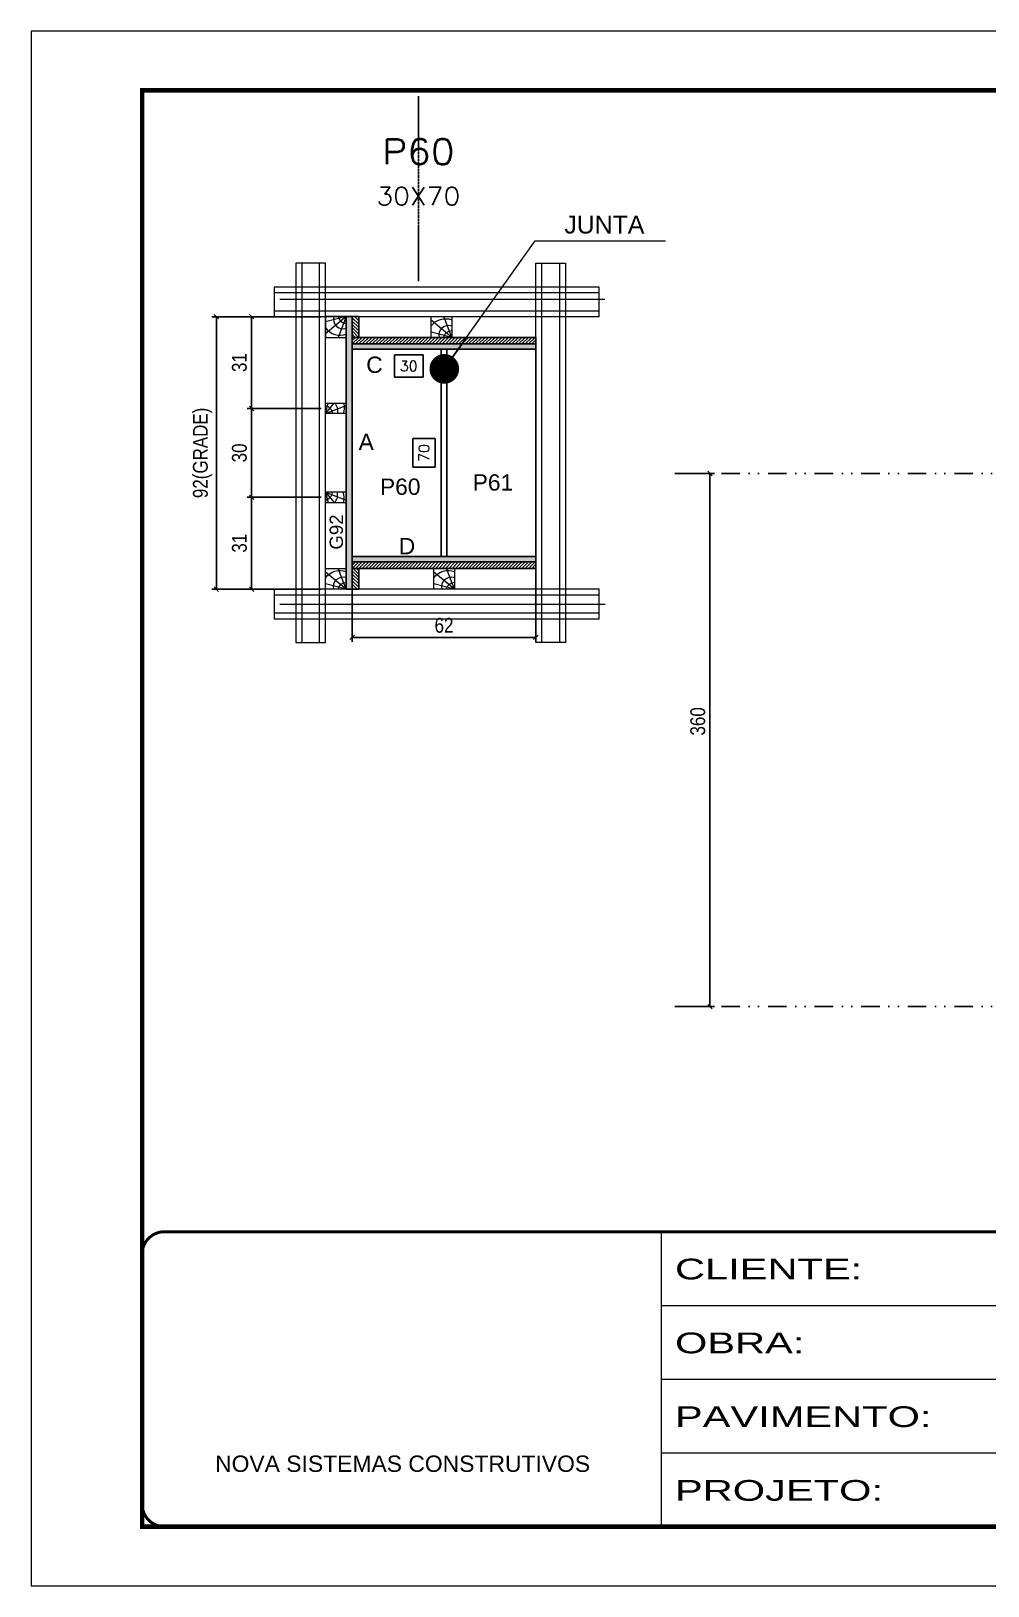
# Model space of a CAD drawing. Extents: x 2949 to 9203, y -16089 to 12527.
# Drawn here: x 6133 to 6779, y -3455 to -2405 of the extents above; entities that cross this region are included whole.
import ezdxf
from ezdxf.enums import TextEntityAlignment as Align

# ---------------------------------------------------------------- set-up
doc = ezdxf.new("R2010")
doc.units = 0
for name, pattern in [('CONTINUO', [0]), ('DASHED', [0.75, 0.5, -0.25]), ('DIVIDE2', [0.625, 0.25, -0.125, 0, -0.125, 0, -0.125]), ('HIDDEN', [0.375, 0.25, -0.125])]:
    doc.linetypes.add(name, pattern=pattern)
for name, color, linetype in [('CHAPA', 1, 'Continuous'), ('COTA', 241, 'Continuous'), ('cotas', 4, 'Continuous'), ('MEIO_PONT', 93, 'Continuous'), ('Nível', 160, 'Continuous'), ('Painéis', 200, 'Continuous'), ('SARRAFO', 251, 'Continuous'), ('Texto de Titulo', 7, 'Continuous'), ('Texto Qtd Sarr', 242, 'Continuous'), ('TEXTO_GERAL', 7, 'Continuous')]:
    doc.layers.add(name, color=color, linetype=linetype)
for name, color, linetype, lineweight in [('Folhas', 255, 'Continuous', 9), ('Hachura', 251, 'Continuous', 9), ('Madeira', 126, 'Continuous', 18), ('Perfil Metálico', 224, 'Continuous', 18), ('SARRAFO DE PRESSAO', 251, 'DASHED', 9), ('Texto Seção', 7, 'Continuous', 15)]:
    doc.layers.add(name, color=color, linetype=linetype, lineweight=lineweight)
doc.styles.add('ARIAL', font='arial.ttf')
doc.styles.add('COTA TECNICA', font='techl___.ttf', dxfattribs={"height": 10})
doc.styles.add('COTA TECNICA 2X', font='techl___.ttf', dxfattribs={"height": 10})
doc.styles.add('ROMANS', font='romans.shx')
doc.styles.add('SANSSERIF', font='sas_____.pfb')
doc.styles.get("Standard").update_dxf_attribs({"font": 'arial.ttf'})
doc.styles.add('Tecnologia', font='')
doc.styles.get('Tecnologia').set_extended_font_data('Forgotten Futurist')
doc.dimstyles.new('3x', dxfattribs={"dimtxt": 10, "dimasz": 5, "dimexe": 7, "dimexo": 5, "dimgap": 4, "dimtad": 1, "dimdec": 4, "dimlfac": 0.333333, "dimdsep": 46, "dimtxsty": 'Standard', "dimblk": 'DOT', "dimcen": 0.09, "dimclrd": 1, "dimclre": 1, "dimclrt": 2, "dimadec": 0, "dimazin": 2, "dimtfac": 1, "dimtdec": 4, "dimtmove": 0, "dimatfit": 3, "dimldrblk": 'DOT', "dimfxl": 1, "dimtolj": 1, "dimtzin": 0, "dimlwd": 9, "dimlwe": 9, "dimarcsym": 0})
doc.dimstyles.new('PAINEL', dxfattribs={"dimtxt": 10, "dimasz": 3, "dimexe": 3, "dimexo": 3, "dimgap": 3, "dimtad": 1, "dimdec": 1, "dimzin": 12, "dimdsep": 46, "dimtxsty": 'COTA TECNICA', "dimblk1": 'OBLIQUE', "dimblk2": 'OBLIQUE', "dimsah": 1, "dimcen": 0.9, "dimclrd": 4, "dimclre": 4, "dimclrt": 240, "dimadec": 1, "dimazin": 3, "dimtfac": 1, "dimtdec": 1, "dimtmove": 0, "dimatfit": 3, "dimfxl": 1, "dimtolj": 1, "dimtzin": 12, "dimarcsym": 0})
doc.dimstyles.new('SECAO PILAR', dxfattribs={"dimtxt": 10, "dimasz": 3, "dimexe": 3, "dimexo": 3, "dimgap": 3, "dimtad": 1, "dimdec": 1, "dimlfac": 0.5, "dimzin": 12, "dimdsep": 46, "dimtxsty": 'COTA TECNICA 2X', "dimblk1": 'OBLIQUE', "dimblk2": 'OBLIQUE', "dimsah": 1, "dimcen": 0.9, "dimclrd": 256, "dimclre": 256, "dimclrt": 256, "dimadec": 1, "dimazin": 3, "dimtfac": 1, "dimtdec": 1, "dimtmove": 0, "dimatfit": 3, "dimfxl": 1, "dimtolj": 1, "dimtzin": 12, "dimarcsym": 0})
doc.dimstyles.new('SECÇÃO 2', dxfattribs={"dimtxt": 7, "dimasz": 6, "dimexe": 0.18, "dimexo": 2, "dimgap": -4, "dimtad": 3, "dimdec": 1, "dimlfac": 0.5, "dimzin": 12, "dimdsep": 46, "dimtxsty": 'ROMANS', "dimblk": 'ARCHTICK', "dimcen": 0.09, "dimse1": 1, "dimse2": 1, "dimsd1": 1, "dimsd2": 1, "dimclrd": 180, "dimclre": 5, "dimclrt": 1, "dimadec": 0, "dimazin": 3, "dimtfac": 1, "dimtdec": 1, "dimtofl": 0, "dimtmove": 0, "dimatfit": 3, "dimldrblk": 'ARCHTICK', "dimfxl": 1, "dimtolj": 1, "dimtzin": 0, "dimarcsym": 0})

# ---------------------------------------------------------------- blocks, each defined once
blk = doc.blocks.new('9999999999')
at = {"color": 30, "linetype": 'CONTINUO'}
for p, q in [((98564.6, 34230.2), (98564.6, 34429.4)), ((98564.6, 34379.6), (99584, 34379.6)), ((98564.6, 34329.8), (99488, 34329.8)), ((98564.6, 34280), (99488, 34280))]:
    blk.add_line(p, q, dxfattribs=at)
at = {"color": 30, "linetype": 'CONTINUO', "const_width": 2}
blk.add_lwpolyline([(99584, 34230.2), (99584, 34414.4, 0.414214), (99569, 34429.4), (98229, 34429.4, 0.414214), (98214, 34414.4), (98214, 34245.2, 0.414214), (98229, 34230.2), (99584, 34230.2)], format="xyb", dxfattribs=at)
at = {"layer": 'Folhas'}
blk.add_lwpolyline([(98139, 34190.2), (99624, 34190.2), (99624, 35240.2), (98139, 35240.2)], close=True, dxfattribs=at)
at = {"layer": 'Folhas', "color": 30, "const_width": 3}
blk.add_lwpolyline([(98214, 34230.2), (99584, 34230.2), (99584, 35200.2), (98214, 35200.2)], close=True, dxfattribs=at)
at = {"color": 7, "linetype": 'Continuous', "ltscale": 5, "style": 'ARIAL'}
blk.add_text('NOVA SISTEMAS CONSTRUTIVOS', height=11.059, dxfattribs=at).set_placement((98263.2, 34267.2))
at = {"layer": 'Folhas', "color": 7, "style": 'Tecnologia', "width": 1.5}
for s, p in [('CLIENTE:', (98573.7, 34397.2)), ('OBRA:', (98573.7, 34347.3)), ('PAVIMENTO:', (98573.7, 34297.5)), ('PROJETO:', (98573.7, 34247.7))]:
    blk.add_text(s, height=14, dxfattribs=at).set_placement(p)
blk = doc.blocks.new('titulo1')
at = {"layer": 'Defpoints', "color": 252, "linetype": 'HIDDEN', "ltscale": 2}
blk.add_line((0, 0), (0, 125), dxfattribs=at)
at = {"layer": 'Defpoints', "style": 'ROMANS', "oblique": 15}
blk.add_attdef('FOLHA', text='', height=10, dxfattribs=at).set_placement((0, 15.6), align=Align.MIDDLE_CENTER)
at = {"layer": 'Texto Qtd Sarr', "color": 3, "style": 'ROMANS', "oblique": 15}
for tag, height, p in [('TITULO', 17, (0, 71.4)), ('SEÇÃO', 12, (0, 41.5))]:
    blk.add_attdef(tag, text='', height=height, dxfattribs=at).set_placement(p, align=Align.MIDDLE_CENTER)
blk = doc.blocks.new('_Oblique')
at = {"color": 0, "linetype": 'ByBlock', "lineweight": -2}
blk.add_line((-0.5, -0.5), (0.5, 0.5), dxfattribs=at)
blk = doc.blocks.new('*D1915')
at = {"layer": 'cotas', "color": 4, "linetype": 'ByBlock', "lineweight": -2, "transparency": 16777216}
for p, q in [((6570.2, -2703.5), (6593.9, -2703.5)), ((6590.9, -2703.5), (6590.9, -3063.5)), ((6570.2, -3063.5), (6593.9, -3063.5))]:
    blk.add_line(p, q, dxfattribs=at)
at = {"layer": 'Defpoints', "color": 0, "linetype": 'ByBlock', "transparency": 16777216}
for p in [(6567.2, -2703.5), (6567.2, -3063.5), (6590.9, -3063.5)]:
    blk.add_point(p, dxfattribs=at)
at = {"layer": 'cotas', "color": 4, "linetype": 'ByBlock', "lineweight": -2, "transparency": 16777216, "xscale": 3, "yscale": 3, "zscale": 3}
for p, rotation in [((6590.9, -2703.5), 90), ((6590.9, -3063.5), 270)]:
    blk.add_blockref('_Oblique', p, dxfattribs=dict(at, rotation=rotation))
at = {"layer": 'cotas', "color": 240, "linetype": 'ByBlock', "transparency": 16777216, "insert": (6582.7, -2870.9), "char_height": 10, "attachment_point": 5, "rotation": 90, "style": 'COTA TECNICA'}
blk.add_mtext('\\A1;360', dxfattribs=at)
blk = doc.blocks.new('*D1909')
at = {"layer": 'COTA', "color": 180, "lineweight": -2, "transparency": 16777216}
for p, q in [((6405.3, -2679.9), (6390.3, -2679.9)), ((6390.3, -2679.9), (6390.3, -2699.2)), ((6405.3, -2699.2), (6405.3, -2679.9)), ((6390.3, -2699.2), (6405.3, -2699.2))]:
    blk.add_line(p, q, dxfattribs=at)
at = {"layer": 'Defpoints', "color": 0, "transparency": 16777216}
for p in [(6349.3, -2619.6), (6349.3, -2759.6), (6409.3, -2759.6)]:
    blk.add_point(p, dxfattribs=at)
at = {"layer": 'COTA', "color": 1, "transparency": 16777216, "insert": (6397.8, -2689.6), "char_height": 7, "attachment_point": 5, "rotation": 90, "style": 'ROMANS'}
blk.add_mtext('\\A1;70', dxfattribs=at)
blk = doc.blocks.new('_ArchTick')
at = {"color": 0, "linetype": 'ByBlock', "const_width": 0.15}
blk.add_lwpolyline([(-0.5, -0.5), (0.5, 0.5)], dxfattribs=at)
blk = doc.blocks.new('*D1910')
at = {"layer": 'COTA', "color": 180, "lineweight": -2, "transparency": 16777216}
for p, q in [((6397.2, -2623.4), (6377.8, -2623.4)), ((6377.8, -2623.4), (6377.8, -2638.4)), ((6397.2, -2638.4), (6397.2, -2623.4)), ((6377.8, -2638.4), (6397.2, -2638.4))]:
    blk.add_line(p, q, dxfattribs=at)
at = {"layer": 'Defpoints', "color": 0, "transparency": 16777216}
for p in [(6349.3, -2619.6), (6409.3, -2619.6), (6409.3, -2642.4)]:
    blk.add_point(p, dxfattribs=at)
at = {"layer": 'COTA', "color": 1, "transparency": 16777216, "insert": (6387.5, -2630.9), "char_height": 7, "attachment_point": 5, "style": 'ROMANS'}
blk.add_mtext('\\A1;30', dxfattribs=at)
blk = doc.blocks.new('*D1911')
at = {"layer": 'COTA', "lineweight": -2, "transparency": 16777216}
for p, q in [((6328.3, -2597.6), (6254.6, -2597.6)), ((6257.6, -2597.6), (6257.6, -2781.6)), ((6328.3, -2781.6), (6254.6, -2781.6))]:
    blk.add_line(p, q, dxfattribs=at)
at = {"layer": 'Defpoints', "color": 0, "transparency": 16777216}
for p in [(6331.3, -2597.6), (6257.6, -2781.6), (6331.3, -2781.6)]:
    blk.add_point(p, dxfattribs=at)
at = {"layer": 'COTA', "lineweight": -2, "transparency": 16777216, "xscale": 3, "yscale": 3, "zscale": 3}
for p, rotation in [((6257.6, -2597.6), 90), ((6257.6, -2781.6), 270)]:
    blk.add_blockref('_Oblique', p, dxfattribs=dict(at, rotation=rotation))
at = {"layer": 'COTA', "transparency": 16777216, "insert": (6248.3, -2689.6), "char_height": 10, "attachment_point": 5, "rotation": 90, "style": 'COTA TECNICA 2X'}
blk.add_mtext('\\A1;92(GRADE)', dxfattribs=at)
blk = doc.blocks.new('*D1912')
at = {"layer": 'COTA', "lineweight": -2, "transparency": 16777216}
for p, q in [((6328.3, -2719.6), (6278.4, -2719.6)), ((6281.4, -2719.6), (6281.4, -2781.6)), ((6328.3, -2781.6), (6278.4, -2781.6))]:
    blk.add_line(p, q, dxfattribs=at)
at = {"layer": 'Defpoints', "color": 0, "transparency": 16777216}
for p in [(6331.3, -2719.6), (6281.4, -2781.6), (6331.3, -2781.6)]:
    blk.add_point(p, dxfattribs=at)
at = {"layer": 'COTA', "lineweight": -2, "transparency": 16777216, "xscale": 3, "yscale": 3, "zscale": 3}
for p, rotation in [((6281.4, -2719.6), 90), ((6281.4, -2781.6), 270)]:
    blk.add_blockref('_Oblique', p, dxfattribs=dict(at, rotation=rotation))
at = {"layer": 'COTA', "transparency": 16777216, "insert": (6273.2, -2750.6), "char_height": 10, "attachment_point": 5, "rotation": 90, "style": 'COTA TECNICA 2X'}
blk.add_mtext('\\A1;31', dxfattribs=at)
blk = doc.blocks.new('PONTALETE')
at = {"layer": 'Madeira'}
for q in [(2.71, 7), (7, 5.76), (7, 1.74)]:
    blk.add_line((0, 0), q, dxfattribs=at)
blk.add_lwpolyline([(0, 0), (7, 0), (7, 7), (0, 7)], close=True, dxfattribs=at)
for centre, radius, start, end in [((2.04, 0.06), 6.23, 37.2818, 109.0913), ((1.09, 0.9), 3.19, 343.603, 109.9847), ((-0.21, -0.78), 3.09, 14.6322, 86.0383)]:
    blk.add_arc(centre, radius, start, end, dxfattribs=at)
blk = doc.blocks.new('MEIO PONTALETE')
at = {"layer": 'Madeira'}
for q in [(2.71, 7), (3.5, 2.88), (3.5, 0.87)]:
    blk.add_line((0, 0), q, dxfattribs=at)
blk.add_lwpolyline([(0, 0), (3.5, 0), (3.5, 7), (0, 7)], close=True, dxfattribs=at)
for centre, radius, start, end in [((2.04, 0.06), 6.23, 76.4499, 109.0913), ((1.09, 0.9), 3.19, 40.9063, 109.9847), ((-0.21, -0.78), 3.09, 14.6322, 86.0383)]:
    blk.add_arc(centre, radius, start, end, dxfattribs=at)
blk = doc.blocks.new('*D1913')
at = {"layer": 'COTA', "lineweight": -2, "transparency": 16777216}
for p, q in [((6328.3, -2597.6), (6278.4, -2597.6)), ((6281.4, -2597.6), (6281.4, -2659.6)), ((6328.3, -2659.6), (6278.4, -2659.6))]:
    blk.add_line(p, q, dxfattribs=at)
at = {"layer": 'Defpoints', "color": 0, "transparency": 16777216}
for p in [(6331.3, -2597.6), (6281.4, -2659.6), (6331.3, -2659.6)]:
    blk.add_point(p, dxfattribs=at)
at = {"layer": 'COTA', "lineweight": -2, "transparency": 16777216, "xscale": 3, "yscale": 3, "zscale": 3}
for p, rotation in [((6281.4, -2597.6), 90), ((6281.4, -2659.6), 270)]:
    blk.add_blockref('_Oblique', p, dxfattribs=dict(at, rotation=rotation))
at = {"layer": 'COTA', "transparency": 16777216, "insert": (6273.2, -2628.6), "char_height": 10, "attachment_point": 5, "rotation": 90, "style": 'COTA TECNICA 2X'}
blk.add_mtext('\\A1;31', dxfattribs=at)
blk = doc.blocks.new('*D1914')
at = {"layer": 'COTA', "lineweight": -2, "transparency": 16777216}
for p, q in [((6328.3, -2659.6), (6278.4, -2659.6)), ((6281.4, -2659.6), (6281.4, -2719.6)), ((6328.3, -2719.6), (6278.4, -2719.6))]:
    blk.add_line(p, q, dxfattribs=at)
at = {"layer": 'Defpoints', "color": 0, "transparency": 16777216}
for p in [(6331.3, -2659.6), (6281.4, -2719.6), (6331.3, -2719.6)]:
    blk.add_point(p, dxfattribs=at)
at = {"layer": 'COTA', "lineweight": -2, "transparency": 16777216, "xscale": 3, "yscale": 3, "zscale": 3}
for p, rotation in [((6281.4, -2659.6), 90), ((6281.4, -2719.6), 270)]:
    blk.add_blockref('_Oblique', p, dxfattribs=dict(at, rotation=rotation))
at = {"layer": 'COTA', "transparency": 16777216, "insert": (6273.2, -2689.6), "char_height": 10, "attachment_point": 5, "rotation": 90, "style": 'COTA TECNICA 2X'}
blk.add_mtext('\\A1;30', dxfattribs=at)
blk = doc.blocks.new('*D1924')
at = {"layer": 'COTA', "lineweight": -2, "transparency": 16777216}
for p, q in [((6349.3, -2766.2), (6349.3, -2817.2)), ((6473.3, -2766.2), (6473.3, -2817.2)), ((6349.3, -2814.2), (6473.3, -2814.2))]:
    blk.add_line(p, q, dxfattribs=at)
at = {"layer": 'Defpoints', "color": 0, "transparency": 16777216}
for p in [(6349.3, -2763.2), (6473.3, -2763.2), (6473.3, -2814.2)]:
    blk.add_point(p, dxfattribs=at)
at = {"layer": 'COTA', "lineweight": -2, "transparency": 16777216, "xscale": 3, "yscale": 3, "zscale": 3, "rotation": 180}
blk.add_blockref('_Oblique', (6349.3, -2814.2), dxfattribs=at)
at = {"layer": 'COTA', "lineweight": -2, "transparency": 16777216, "xscale": 3, "yscale": 3, "zscale": 3}
blk.add_blockref('_Oblique', (6473.3, -2814.2), dxfattribs=at)
at = {"layer": 'COTA', "transparency": 16777216, "insert": (6411.3, -2806.1), "char_height": 10, "attachment_point": 5, "style": 'COTA TECNICA 2X'}
blk.add_mtext('\\A1;62', dxfattribs=at)
blk = doc.blocks.new('_Dot')
at = {"color": 0, "linetype": 'ByBlock', "lineweight": -2}
blk.add_line((-0.5, 0), (-1, 0), dxfattribs=at)
at = {"color": 0, "linetype": 'ByBlock', "const_width": 0.5}
blk.add_lwpolyline([(-0.25, 0, 1), (0.25, 0, 1)], format="xyb", close=True, dxfattribs=at)

msp = doc.modelspace()

# ---------------------------------------------------------------- hatches: boundary and pattern name
at = {"layer": 'Hachura'}
h = msp.add_hatch(color=256, dxfattribs=at)
h.dxf.hatch_style = 1
h.paths.add_polyline_path([(6349.33, -2781.56), (6345.33, -2781.56), (6345.33, -2597.56), (6349.33, -2597.56)])
h = msp.add_hatch(color=256, dxfattribs=at)
h.dxf.hatch_style = 1
h.paths.add_polyline_path([(6349.33, -2781.56), (6345.33, -2781.56), (6345.33, -2597.56), (6349.33, -2597.56)])
h = msp.add_hatch(dxfattribs=at)
h.set_pattern_fill('ANSI31', color=256, scale=0.5, angle=90, style=0)
h.set_pattern_definition([(135, (-16542.0793, 6526.3882), (-1.12253202, -1.12253202), [])])
h.paths.add_polyline_path([(6349.33, -2611.56), (6353.73, -2611.56), (6353.73, -2597.56), (6349.33, -2597.56)])
h = msp.add_hatch(dxfattribs=at)
h.set_pattern_fill('ANSI31', color=256, scale=0.5, style=0)
h.set_pattern_definition([(45, (15523.2807, 20313.4445), (-1.12253202, 1.12253202), [])])
h.paths.add_polyline_path([(6473.33, -2615.96), (6473.33, -2611.56), (6349.33, -2611.56), (6349.33, -2615.96)])
h = msp.add_hatch(color=256, dxfattribs=at)
h.dxf.hatch_style = 1
h.paths.add_polyline_path([(6349.33, -2615.96), (6349.33, -2619.56), (6473.33, -2619.56), (6473.33, -2615.96)])
h = msp.add_hatch(color=256, dxfattribs=at)
h.dxf.hatch_style = 1
h.paths.add_polyline_path([(6349.33, -2615.96), (6349.33, -2619.56), (6473.33, -2619.56), (6473.33, -2615.96)])
h = msp.add_hatch(color=256, dxfattribs=at)
h.dxf.hatch_style = 1
h.paths.add_polyline_path([(6349.33, -2759.56), (6349.33, -2763.16), (6473.33, -2763.16), (6473.33, -2759.56)])
h = msp.add_hatch(color=256, dxfattribs=at)
h.dxf.hatch_style = 1
h.paths.add_polyline_path([(6349.33, -2759.56), (6349.33, -2763.16), (6473.33, -2763.16), (6473.33, -2759.56)])
h = msp.add_hatch(dxfattribs=at)
h.set_pattern_fill('ANSI31', color=256, scale=0.5, style=0)
h.set_pattern_definition([(45, (15898.2807, 20128.2445), (-1.12253202, 1.12253202), [])])
h.paths.add_polyline_path([(6473.33, -2763.16), (6473.33, -2767.56), (6349.33, -2767.56), (6349.33, -2763.16)])
h = msp.add_hatch(dxfattribs=at)
h.set_pattern_fill('ANSI31', color=256, scale=0.5, angle=90, style=0)
h.set_pattern_definition([(135, (-16542.0793, 6721.3882), (-1.12253202, -1.12253202), [])])
h.paths.add_polyline_path([(6349.33, -2767.56), (6353.73, -2767.56), (6353.73, -2781.56), (6349.33, -2781.56)])

# ---------------------------------------------------------------- linework, layer by layer
for points in [[(6349.33, -2619.56), (6409.33, -2619.56), (6409.33, -2759.56), (6349.33, -2759.56)], [(6413.33, -2619.56), (6473.33, -2619.56), (6473.33, -2759.56), (6413.33, -2759.56)]]:
    msp.add_lwpolyline(points, close=True)
at = {"layer": 'CHAPA'}
for p, q in [((6409.33, -2759.56), (6409.33, -2619.56)), ((6413.33, -2759.56), (6413.33, -2619.56))]:
    msp.add_line(p, q, dxfattribs=at)
for points in [[(6349.33, -2781.56), (6345.33, -2781.56), (6345.33, -2597.56), (6349.33, -2597.56)], [(6349.33, -2781.56), (6345.33, -2781.56), (6345.33, -2597.56), (6349.33, -2597.56)], [(6349.33, -2615.96), (6349.33, -2619.56), (6473.33, -2619.56), (6473.33, -2615.96)], [(6349.33, -2615.96), (6349.33, -2619.56), (6473.33, -2619.56), (6473.33, -2615.96)], [(6349.33, -2759.56), (6349.33, -2763.16), (6473.33, -2763.16), (6473.33, -2759.56)], [(6349.33, -2759.56), (6349.33, -2763.16), (6473.33, -2763.16), (6473.33, -2759.56)]]:
    msp.add_lwpolyline(points, close=True, dxfattribs=at)
at = {"layer": 'Hachura'}
for p, q in [((6300.53, -2585.79), (6519.8, -2585.77)), ((6300.53, -2791.84), (6520.12, -2791.85))]:
    msp.add_line(p, q, dxfattribs=at)
at = {"layer": 'Madeira'}
msp.add_lwpolyline([(6345.33, -2781.56), (6331.33, -2781.56), (6331.33, -2597.56), (6345.33, -2597.56)], close=True, dxfattribs=at)
at = {"layer": 'Nível', "color": 4, "linetype": 'DIVIDE2', "ltscale": 50}
for p, q in [((6567.19, -2703.46), (7577.53, -2703.46)), ((6567.19, -3063.46), (7577.53, -3063.46))]:
    msp.add_line(p, q, dxfattribs=at)
at = {"layer": 'Painéis'}
msp.add_lwpolyline([(6409.33, -2619.56), (6349.33, -2619.56), (6349.33, -2759.56), (6409.33, -2759.56)], close=True, dxfattribs=at)
at = {"layer": 'Perfil Metálico'}
for points in [[(6311.33, -2817.56), (6331.33, -2817.56), (6331.33, -2561.56), (6311.33, -2561.56)], [(6327.33, -2561.56), (6315.33, -2561.56), (6315.33, -2817.56), (6327.33, -2817.56)], [(6493.33, -2817.56), (6473.33, -2817.56), (6473.33, -2561.56), (6493.33, -2561.56)], [(6477.33, -2561.56), (6489.33, -2561.56), (6489.33, -2817.56), (6477.33, -2817.56)], [(6296.71, -2577.56), (6296.71, -2597.56), (6516.02, -2597.56), (6516.02, -2577.56)], [(6516.02, -2593.56), (6516.02, -2581.56), (6296.71, -2581.56), (6296.71, -2593.56)], [(6296.71, -2781.56), (6296.71, -2801.56), (6516.02, -2801.56), (6516.02, -2781.56)], [(6516.02, -2797.56), (6516.02, -2785.56), (6296.71, -2785.56), (6296.71, -2797.56)]]:
    msp.add_lwpolyline(points, close=True, dxfattribs=at)
at = {"layer": 'SARRAFO'}
for points in [[(6353.73, -2597.56), (6353.73, -2611.56), (6349.33, -2611.56), (6349.33, -2597.56)], [(6349.33, -2611.56), (6473.33, -2611.56), (6473.33, -2615.96), (6349.33, -2615.96)], [(6349.33, -2767.56), (6473.33, -2767.56), (6473.33, -2763.16), (6349.33, -2763.16)], [(6353.73, -2781.56), (6353.73, -2767.56), (6349.33, -2767.56), (6349.33, -2781.56)]]:
    msp.add_lwpolyline(points, close=True, dxfattribs=at)

# ---------------------------------------------------------------- block references
at = {"layer": 'MEIO_PONT'}
for name, p, xscale, yscale, zscale, rotation in [('PONTALETE', (6345.33, -2597.56), 2, 2, 2, 180), ('MEIO PONTALETE', (6331.33, -2663.06), -1.999999997962732, 1.999999997962732, 1.999999997962732, 270), ('MEIO PONTALETE', (6331.33, -2716.06), 1.999999997962732, 1.999999997962732, 1.999999997962732, 270)]:
    msp.add_blockref(name, p, dxfattribs=dict(at, xscale=xscale, yscale=yscale, zscale=zscale, rotation=rotation))
at = {"layer": 'MEIO_PONT', "xscale": -2, "yscale": 2, "zscale": 2}
for p in [(6416.59, -2611.56), (6345.33, -2781.56), (6418.38, -2781.56)]:
    msp.add_blockref('PONTALETE', p, dxfattribs=at)
at = {"layer": 'SARRAFO DE PRESSAO', "color": 6, "linetype": 'ByBlock'}
msp.add_blockref('9999999999', (-92006.44, -37644.95), dxfattribs=at)
at = {"layer": 'Texto Seção'}
ref = msp.add_blockref('titulo1', (6394, -2573.69), dxfattribs=at)
ref.add_attrib('TITULO', 'P60', dxfattribs={"layer": 'Texto de Titulo', "color": 7, "height": 17, "style": 'ROMANS', "width": 1.1}).set_placement((6394, -2486.19), align=Align.MIDDLE_CENTER)
ref.add_attrib('SEÇÃO', '30X70', dxfattribs={"layer": 'Texto de Titulo', "color": 7, "height": 12, "style": 'ROMANS', "width": 1.1}).set_placement((6394, -2516.19), align=Align.MIDDLE_CENTER)

# ---------------------------------------------------------------- texts
at = {"color": 0, "linetype": 'Continuous', "ltscale": 5, "style": 'ARIAL'}
msp.add_text('JUNTA', height=12, dxfattribs=at).set_placement((6492.58, -2541.44))
at = {"layer": 'TEXTO_GERAL', "style": 'ARIAL'}
for s, p in [('C', (6364.35, -2630.06)), ('A', (6358.79, -2682.12)), ('P60', (6381.75, -2712.42)), ('P61', (6444.37, -2709.54)), ('D', (6386.33, -2752.56))]:
    msp.add_text(s, height=11, dxfattribs=at).set_placement(p, align=Align.MIDDLE_CENTER)
at = {"layer": 'TEXTO_GERAL', "color": 0, "linetype": 'Continuous', "style": 'SANSSERIF'}
msp.add_text('G92', height=9, rotation=90, dxfattribs=at).set_placement((6338.6, -2754.9), align=Align.MIDDLE_LEFT)

# ---------------------------------------------------------------- dimensions: what is measured, and where the dimension line sits
at = {"layer": 'COTA'}
dim = msp.add_linear_dim(base=(6257.55, -2781.56), p1=(6331.33, -2597.56), p2=(6331.33, -2781.56), angle=270, text='<>(GRADE)', dimstyle='SECAO PILAR', dxfattribs=at)
dim.commit()
dim.dimension.update_dxf_attribs({"geometry": '*D1911', "text_midpoint": (6248.33, -2689.56)})
for base, p1, p2, picture, middle in [((6281.39, -2659.56), (6331.33, -2597.56), (6331.33, -2659.56), '*D1913', (6273.17, -2628.56)), ((6281.39, -2719.56), (6331.33, -2659.56), (6331.33, -2719.56), '*D1914', (6273.17, -2689.56)), ((6281.39, -2781.56), (6331.33, -2719.56), (6331.33, -2781.56), '*D1912', (6273.17, -2750.56))]:
    dim = msp.add_linear_dim(base=base, p1=p1, p2=p2, angle=270, dimstyle='SECAO PILAR', dxfattribs=at)
    dim.commit()
    dim.dimension.update_dxf_attribs({"geometry": picture, "text_midpoint": middle})
dim = msp.add_linear_dim(base=(6409.33, -2759.56), p1=(6349.33, -2619.56), p2=(6349.33, -2759.56), angle=270, dimstyle='SECÇÃO 2', dxfattribs=at)
dim.commit()
dim.dimension.update_dxf_attribs({"geometry": '*D1909', "text_midpoint": (6409.33, -2689.56), "dimtype": 160})
dim = msp.add_linear_dim(base=(6409.33, -2642.36), p1=(6349.33, -2619.56), p2=(6409.33, -2619.56), dimstyle='SECÇÃO 2', dxfattribs=at)
dim.commit()
dim.dimension.update_dxf_attribs({"geometry": '*D1910', "text_midpoint": (6387.51, -2642.36), "dimtype": 160})
dim = msp.add_linear_dim(base=(6473.33, -2814.2), p1=(6349.33, -2763.16), p2=(6473.33, -2763.16), dimstyle='SECAO PILAR', dxfattribs=at)
dim.commit()
dim.dimension.update_dxf_attribs({"geometry": '*D1924', "text_midpoint": (6411.33, -2806.1)})
at = {"layer": 'cotas', "linetype": 'ByBlock'}
dim = msp.add_linear_dim(base=(6590.91, -3063.46), p1=(6567.19, -2703.46), p2=(6567.19, -3063.46), angle=90, dimstyle='PAINEL', dxfattribs=at)
dim.commit()
dim.dimension.update_dxf_attribs({"geometry": '*D1915', "text_midpoint": (6590.91, -2870.93), "dimtype": 160})

# ---------------------------------------------------------------- leaders
msp.add_leader([(6411.51, -2632.86), (6472.8, -2546.44), (6560.8, -2546.44)], dimstyle='3x', override={"dimasz": 20})

doc.saveas('drawing.dxf')
